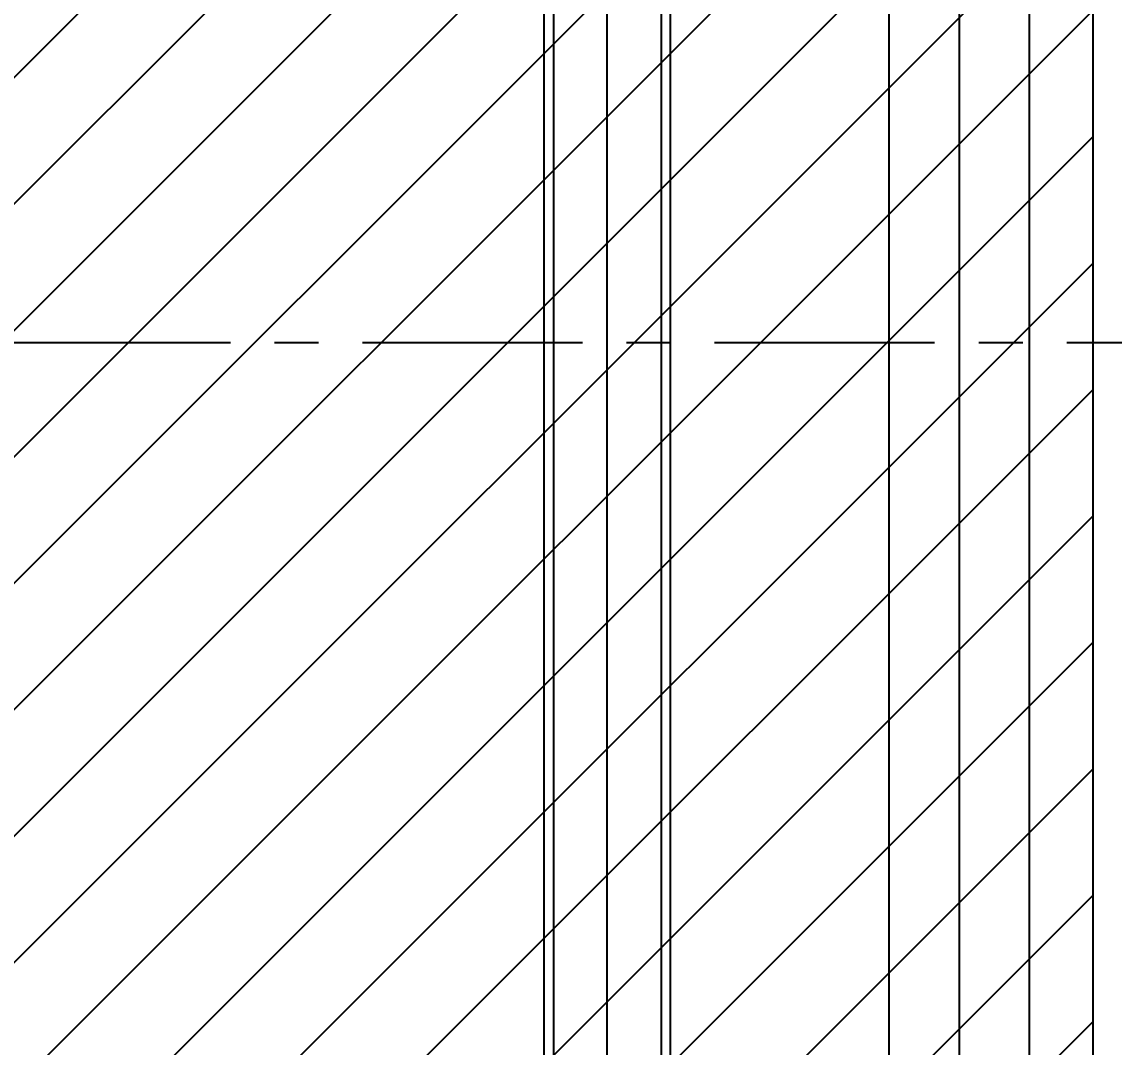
# Model space of a CAD drawing. Header units: inches. Extents: x 0 to 77285, y -118 to 40065.
# Drawn here: x 16086.5 to 16241.6, y 25745.5 to 25891.1 of the extents above; entities that cross this region are included whole.
import ezdxf

# ---------------------------------------------------------------- set-up
doc = ezdxf.new("R2010")
doc.units = ezdxf.units.IN
doc.header["$LTSCALE"] = 5
doc.header["$MEASUREMENT"] = 0
doc.linetypes.add('CENTER', pattern=[2, 1.25, -0.25, 0.25, -0.25])
doc.layers.add('11', color=1, linetype='CENTER')
doc.layers.add('A', color=8, linetype='Continuous')
doc.styles.add('SCI', font='')
doc.styles.get('SCI').set_extended_font_data('Gulim')
doc.dimstyles.new('SCH', dxfattribs={"dimtxt": 2.5, "dimasz": 2, "dimexe": 1.25, "dimexo": 0.625, "dimtad": 1, "dimdec": 8, "dimtxsty": 'SCI', "dimcen": 2.5, "dimclrd": 4, "dimclre": 4, "dimclrt": 7, "dimadec": 8, "dimazin": 2, "dimtfac": 1, "dimtdec": 8, "dimtmove": 0, "dimatfit": 3, "dimfxl": 1, "dimarcsym": 0})

# ---------------------------------------------------------------- blocks, each defined once
blk = doc.blocks.new('A$Cc399747e')
h = blk.add_hatch()
h.set_pattern_fill('ANSI31', color=256, scale=4)
h.set_pattern_definition([(45, (8624.277, 63861.461), (-8.980256, 8.980256), [])])
h.paths.add_polyline_path([(1444.8, 581), (1044.8, 581), (1044.8, 281), (1444.8, 281)])
at = {"ltscale": 3}
blk.add_line((1113.8, 903.5), (1113.8, 95.5), dxfattribs=at)
for p, q in [((1063.8, 137), (1063.8, 875)), ((1053.8, 871.5), (1053.8, 140.5)), ((1073.8, 140.5), (1073.8, 871.5)), ((1106.15, 147.5), (1106.15, 869.5)), ((1121.44, 147.5), (1121.44, 869.5)), ((1104.8, 868.15), (1104.8, 148.85)), ((1122.8, 148.85), (1122.8, 868.15)), ((1044.8, 581), (1044.8, 281)), ((1044.8, 581), (1044.8, 281))]:
    blk.add_line(p, q)
at = {"layer": '11', "ltscale": 5}
blk.add_line((217.29, 431), (2632.79, 431), dxfattribs=at)
blk = doc.blocks.new('*D366')
at = {"color": 4, "lineweight": -2, "transparency": 16777216}
for p, q in [((12554.65, 23925.55), (12554.65, 28076.14)), ((17979.65, 23925.05), (17979.65, 28076.14)), ((12714.65, 27976.14), (17819.65, 27976.14))]:
    blk.add_line(p, q, dxfattribs=at)
at = {"color": 4, "transparency": 16777216}
for points in [[(12714.65, 28002.81), (12714.65, 27949.48), (12554.65, 27976.14)], [(17819.65, 28002.81), (17819.65, 27949.48), (17979.65, 27976.14)]]:
    blk.add_solid(points, dxfattribs=at)
at = {"layer": 'Defpoints', "color": 0, "transparency": 16777216}
for p in [(17979.65, 27976.14), (12554.65, 23875.55), (17979.65, 23875.05)]:
    blk.add_point(p, dxfattribs=at)
at = {"color": 7, "transparency": 16777216, "insert": (15267.15, 28128.81), "char_height": 200, "attachment_point": 5, "style": 'SCI'}
blk.add_mtext('5425', dxfattribs=at)
blk = doc.blocks.new('*D367')
at = {"color": 4, "lineweight": -2, "transparency": 16777216}
for p, q in [((12554.65, 23925.55), (12554.65, 29140.68)), ((21064.65, 23433.05), (21064.65, 29140.68)), ((12714.65, 29040.68), (20904.65, 29040.68))]:
    blk.add_line(p, q, dxfattribs=at)
at = {"color": 4, "transparency": 16777216}
for points in [[(12714.65, 29067.34), (12714.65, 29014.01), (12554.65, 29040.68)], [(20904.65, 29067.34), (20904.65, 29014.01), (21064.65, 29040.68)]]:
    blk.add_solid(points, dxfattribs=at)
at = {"layer": 'Defpoints', "color": 0, "transparency": 16777216}
for p in [(21064.65, 29040.68), (12554.65, 23875.55), (21064.65, 23383.05)]:
    blk.add_point(p, dxfattribs=at)
at = {"color": 7, "transparency": 16777216, "insert": (16809.65, 29193.47), "char_height": 200, "attachment_point": 5, "style": 'SCI'}
blk.add_mtext('8510', dxfattribs=at)
blk = doc.blocks.new('*D374')
at = {"color": 4, "lineweight": -2, "transparency": 16777216}
for p, q in [((12554.65, 23925.55), (12554.65, 30215.88)), ((37924.65, 23433.05), (37924.65, 30215.88)), ((12714.65, 30115.88), (37764.65, 30115.88))]:
    blk.add_line(p, q, dxfattribs=at)
at = {"color": 4, "transparency": 16777216}
for points in [[(12714.65, 30142.54), (12714.65, 30089.21), (12554.65, 30115.88)], [(37764.65, 30142.54), (37764.65, 30089.21), (37924.65, 30115.88)]]:
    blk.add_solid(points, dxfattribs=at)
at = {"layer": 'Defpoints', "color": 0, "transparency": 16777216}
for p in [(37924.65, 30115.88), (12554.65, 23875.55), (37924.65, 23383.05)]:
    blk.add_point(p, dxfattribs=at)
at = {"color": 7, "transparency": 16777216, "insert": (25239.65, 30268.54), "char_height": 200, "attachment_point": 5, "style": 'SCI'}
blk.add_mtext('25370', dxfattribs=at)

msp = doc.modelspace()

# ---------------------------------------------------------------- block references
at = {"layer": 'A', "rotation": 180}
msp.add_blockref('A$Cc399747e', (17283.44187244, 26276.55060516), dxfattribs=at)

# ---------------------------------------------------------------- dimensions: what is measured, and where the dimension line sits
for base, p2, picture, middle in [((37924.649780898, 30115.8761734788), (37924.649780898, 23383.0504762948), '*D374', (25239.649780898, 30268.5392893244)), ((21064.649780898, 29040.6754827387), (21064.649780898, 23383.0504762948), '*D367', (16809.649780898, 29193.4717543765)), ((17979.649780898, 27976.1433020648), (17979.649780898, 23875.0504762948), '*D366', (15267.149780898, 28128.8064179103))]:
    dim = msp.add_linear_dim(base=base, p1=(12554.649780898, 23875.5504762968), p2=p2, dimstyle='SCH', override={"dimscale": 80})
    dim.commit()
    dim.dimension.update_dxf_attribs({"geometry": picture, "text_midpoint": middle})

doc.saveas('drawing.dxf')
